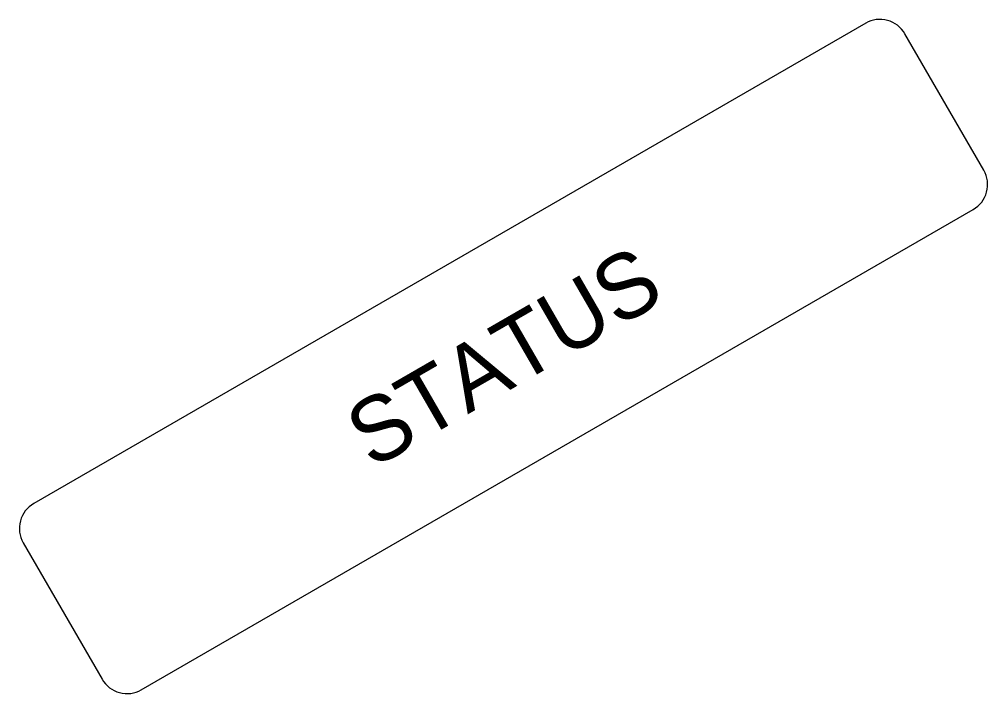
# Model space of a CAD drawing. Header units: millimetres. Extents: x -67 to 67, y -47 to 47.
import ezdxf
from ezdxf.enums import TextEntityAlignment as Align

# ---------------------------------------------------------------- set-up
doc = ezdxf.new("R2010")
doc.units = ezdxf.units.MM

msp = doc.modelspace()

# ---------------------------------------------------------------- linework, layer by layer
at = {"color": 5, "transparency": 33554687}
msp.add_lwpolyline([(-50.43, -46.42), (65.41, 20.47, 0.414214), (66.88, 25.93), (55.89, 44.95, 0.414214), (50.43, 46.42), (-65.41, -20.47, 0.414214), (-66.88, -25.93), (-55.89, -44.95, 0.414214)], format="xyb", close=True, dxfattribs=at)

# ---------------------------------------------------------------- texts
msp.add_attdef('STATUS', text='WORK IN PROGRESS', height=9, rotation=30, dxfattribs=at).set_placement((0, 0), align=Align.MIDDLE_CENTER)

doc.saveas('drawing.dxf')
